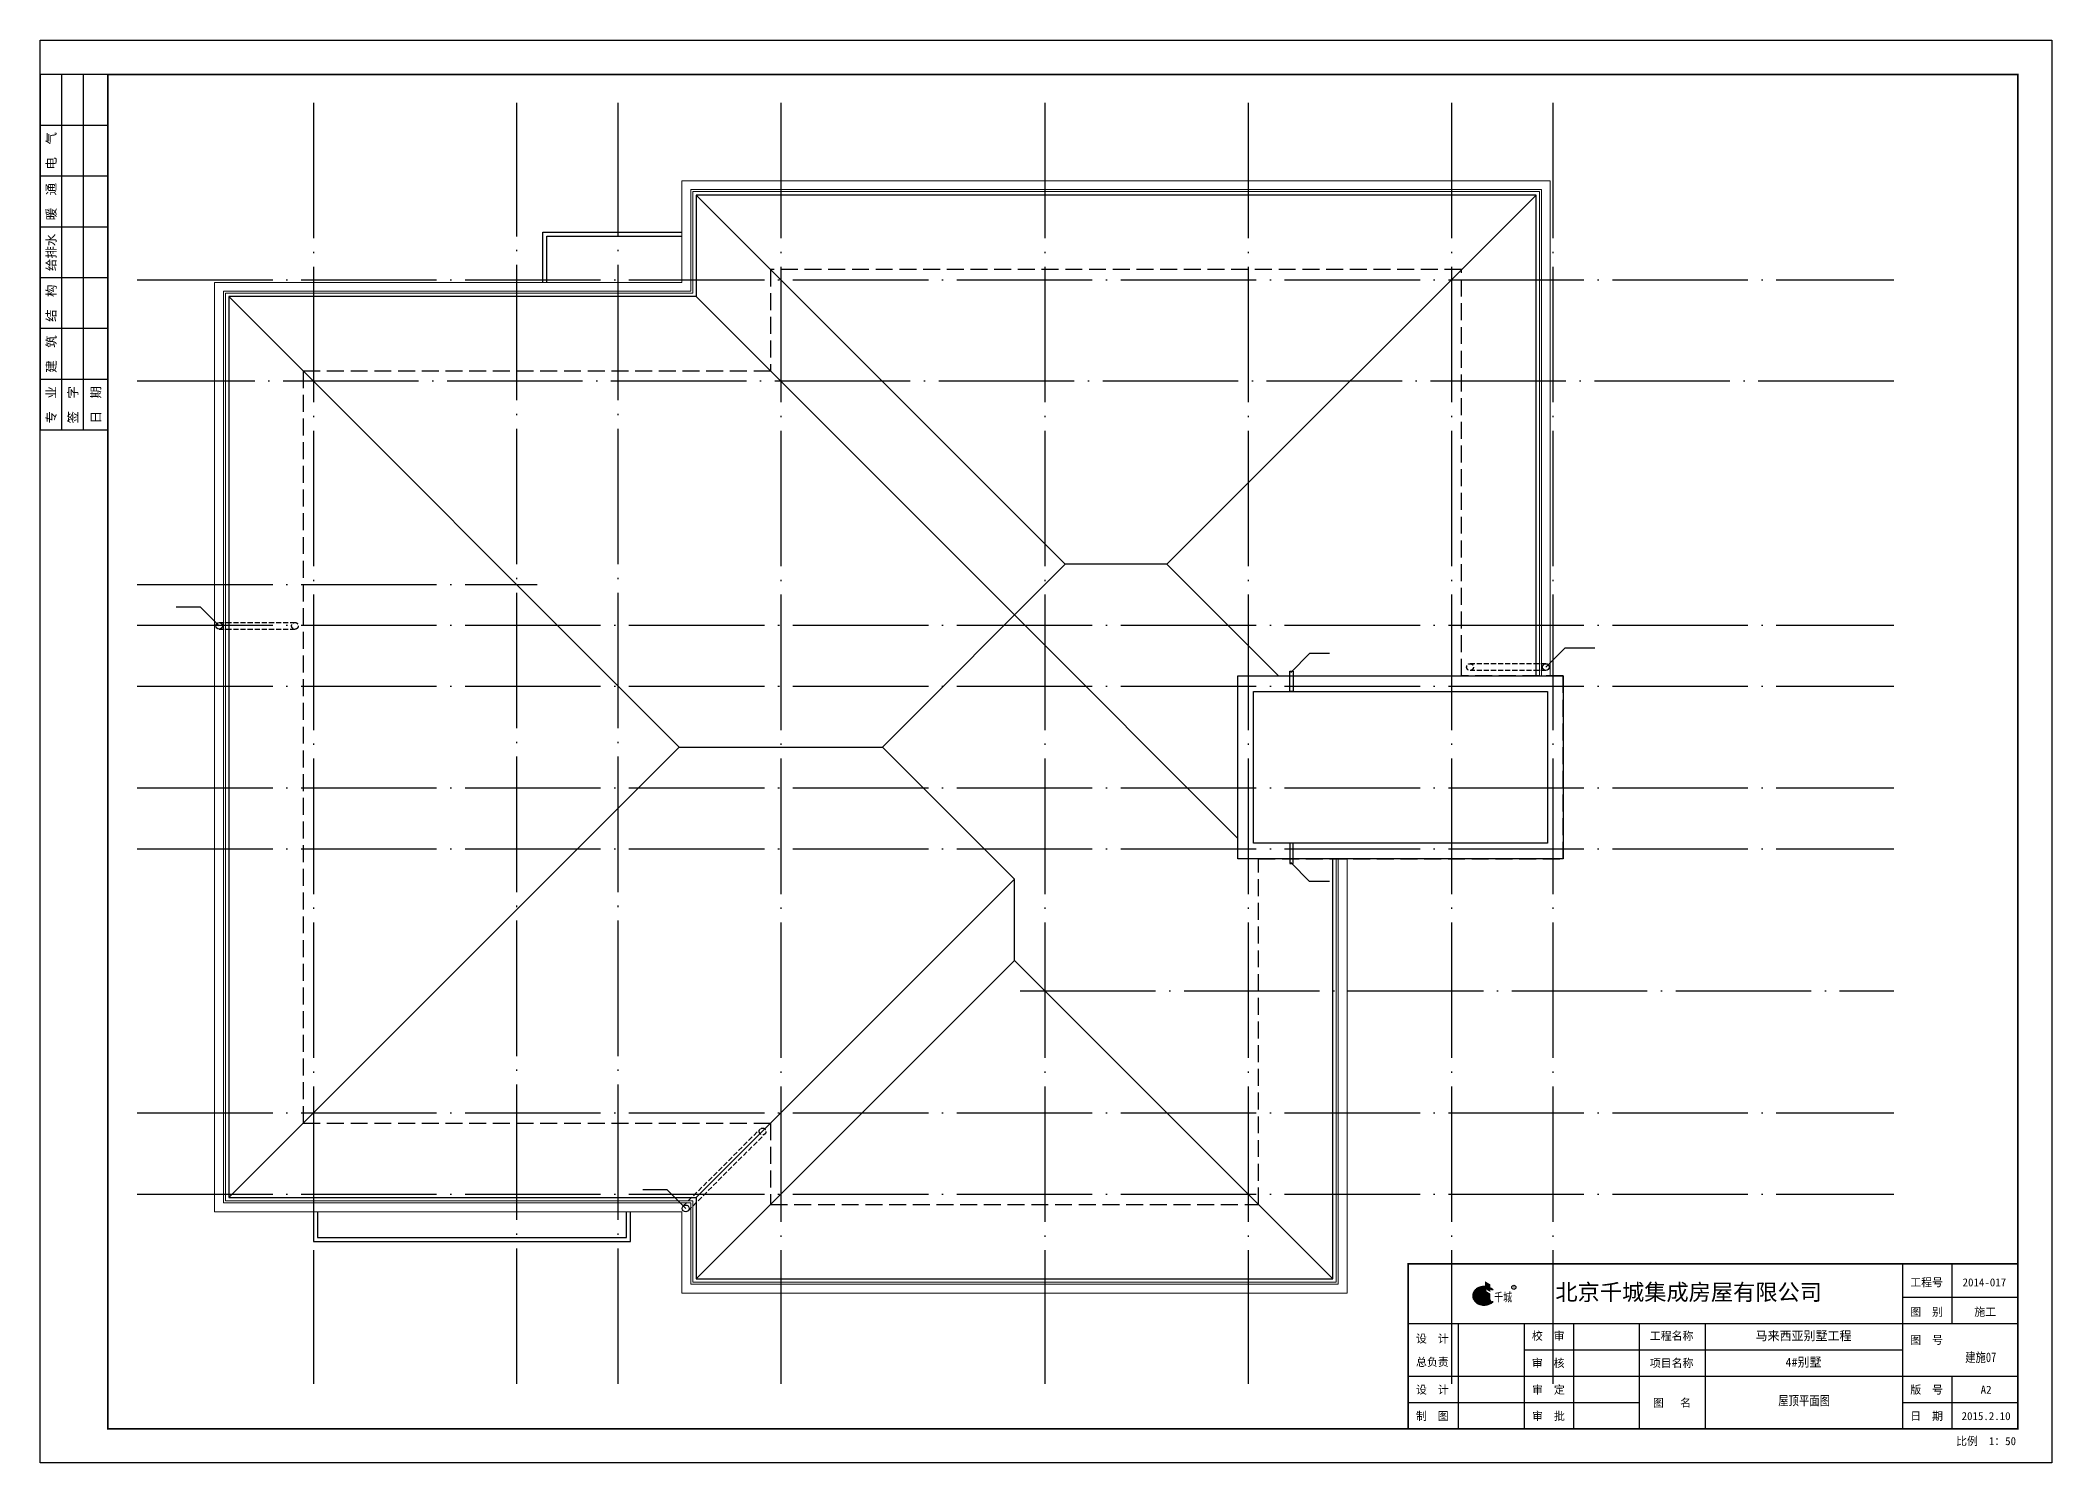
# Model space of a CAD drawing. Extents: x 278352 to 354603, y -396067 to -191104.
# Drawn here: x 324621 to 354321, y -264665 to -243665 of the extents above; entities that cross this region are included whole.
import ezdxf
from ezdxf.enums import TextEntityAlignment as Align

# ---------------------------------------------------------------- set-up
doc = ezdxf.new("R2010")
doc.units = 0
doc.header["$LTSCALE"] = 1000
doc.header["$MEASUREMENT"] = 0
doc.linetypes.add('DASH', pattern=[0.35, 0.25, -0.1])
doc.linetypes.add('DOTE', pattern=[2.42, 2, -0.2, 0.02, -0.2])
for name, color, linetype in [('AXIS', 3, 'Continuous'), ('DOTE', 1, 'DOTE'), ('lg', 5, 'Continuous'), ('PUB_TEXT', 7, 'Continuous'), ('PUB_TITLE', 4, 'Continuous'), ('ysg', 4, 'Continuous'), ('图框', 4, 'Continuous')]:
    doc.layers.add(name, color=color, linetype=linetype)
doc.layers.add('辅助件', color=4, linetype='Continuous', lineweight=5)
doc.styles.add('-宋体', font='', dxfattribs={"width": 0.8})
doc.styles.add('BS', font='', dxfattribs={"width": 0.9})
doc.styles.add('HZA', font='', dxfattribs={"width": 0.75})
doc.styles.add('ref_title$0$BS', font='', dxfattribs={"width": 0.7})
doc.styles.get("Standard").update_dxf_attribs({"font": 'gbenor.shx', "bigfont": 'gbcbig.shx'})
doc.styles.get('-宋体').set_extended_font_data('SimSun')
doc.styles.get('BS').set_extended_font_data('NSimSun')
doc.styles.get('HZA').set_extended_font_data('SimSun')
doc.styles.get('ref_title$0$BS').set_extended_font_data('SimSun')

# ---------------------------------------------------------------- blocks, each defined once
blk = doc.blocks.new('A2图框')
h = blk.add_hatch(color=30)
h.paths.add_polyline_path([(428.23, 52.65), (426.67, 53.56), (426.67, 51.32), (428.23, 50.41)])
h.paths.add_polyline_path([(428.23, 49.93), (426.67, 50.83), (426.67, 48.59), (428.23, 47.68)])
h = blk.add_hatch(color=7)
edge = h.paths.add_edge_path()
edge.add_ellipse((426.4, 49.28), major_axis=(3.14, 0), ratio=0.791667, start_angle=85.21981, end_angle=314.9985, ccw=False)
edge.add_line((426.67, 51.76), (426.67, 52.02))
edge.add_spline(control_points=[(426.67, 52.02), (426.61, 52.03), (426.55, 52.03), (426.12, 52.04), (425.74, 52), (425.03, 51.82), (424.69, 51.68), (424.08, 51.32), (423.82, 51.1), (423.39, 50.59), (423.22, 50.3), (423.02, 49.7), (422.98, 49.38), (423.04, 48.76), (423.14, 48.45), (423.45, 47.88), (423.67, 47.62), (424.18, 47.18), (424.49, 46.99), (425.15, 46.71), (425.51, 46.62), (426.25, 46.52), (426.63, 46.53), (427.36, 46.63), (427.72, 46.73), (428.38, 47.03), (428.68, 47.22), (428.96, 47.47), (428.99, 47.5), (429.02, 47.53)], knot_values=[1.492545, 1.492545, 1.492545, 1.492545, 1.545237, 1.545237, 1.879697, 1.879697, 2.214157, 2.214157, 2.548617, 2.548617, 2.883077, 2.883077, 3.217537, 3.217537, 3.551997, 3.551997, 3.886457, 3.886457, 4.220917, 4.220917, 4.555377, 4.555377, 4.889837, 4.889837, 5.224297, 5.224297, 5.558757, 5.558757, 5.599521, 5.599521, 5.599521, 5.599521], degree=3, periodic=0)
edge.add_line((429.02, 47.53), (428.62, 47.53))
h = blk.add_hatch(color=5)
h.paths.add_polyline_path([(426.14, 50.91), (426.14, 51.21), (424.57, 50.31), (424.57, 50.01)])
h.paths.add_polyline_path([(426.14, 50.46), (424.57, 49.55), (424.57, 47.68), (426.14, 48.59)])
h = blk.add_hatch(color=7)
edge = h.paths.add_edge_path()
edge.add_ellipse((426.4, 49.28), major_axis=(-3.14, 0), ratio=0.791667, start_angle=224.99865, end_angle=234.31467, ccw=False)
edge.add_line((428.62, 51.04), (429.02, 51.04))
edge.add_spline(control_points=[(429.02, 51.04), (428.88, 51.18), (428.72, 51.3), (428.45, 51.48), (428.35, 51.54), (428.23, 51.6)], knot_values=[0.683649, 0.683649, 0.683649, 0.683649, 0.876316, 0.876316, 0.994174, 0.994174, 0.994174, 0.994174], degree=3, periodic=0)
edge.add_line((428.23, 51.6), (428.23, 51.3))
for p, q in [((20, 409.85), (0, 409.85)), ((0, 409.85), (0, 304.85)), ((6.4, 304.85), (6.4, 409.85)), ((12.8, 304.85), (12.8, 409.85)), ((20, 394.85), (0, 394.85)), ((20, 379.85), (0, 379.85)), ((20, 364.85), (0, 364.85)), ((20, 349.85), (0, 349.85)), ((20, 334.85), (0, 334.85)), ((20, 319.85), (0, 319.85)), ((20, 304.85), (0, 304.85)), ((549.93, 58.7), (549.93, 10.05)), ((564.51, 58.7), (564.51, 41.15)), ((564.51, 58.7), (564.51, 41.15)), ((429.02, 47.53), (428.62, 47.53)), ((549.93, 48.93), (583.95, 48.93)), ((403.95, 41.15), (583.95, 41.15)), ((418.72, 41.15), (418.72, 10.05)), ((438.16, 41.15), (438.16, 10.05)), ((452.74, 41.15), (452.74, 10.05)), ((472.18, 41.15), (472.18, 10.05)), ((491.62, 41.15), (491.62, 10.05)), ((438.16, 33.37), (549.93, 33.37)), ((403.95, 25.6), (583.95, 25.6)), ((564.51, 25.6), (564.51, 10.05)), ((403.95, 17.82), (472.18, 17.82)), ((549.93, 17.82), (583.95, 17.82))]:
    blk.add_line(p, q)
at = {"color": 7}
blk.add_line((429.02, 51.04), (428.62, 51.04), dxfattribs=at)
blk.add_lwpolyline([(0, 420), (594, 420), (594, 0), (0, 0)], close=True)
at = {"const_width": 0.5}
for points in [[(583.95, 409.85), (20, 409.85), (20, 10.05), (583.95, 10.05), (583.95, 409.85)], [(583.95, 58.7), (403.95, 58.7), (403.95, 10.05)]]:
    blk.add_lwpolyline(points, dxfattribs=at)
blk.add_ellipse((426.4, 49.28), major_axis=(3.14, 0), ratio=0.791667, start_param=1.487366, end_param=5.497761)
at = {"color": 30}
blk.add_ellipse((426.4, 49.28), major_axis=(-3.14, 0), ratio=0.791667, start_param=3.926967, end_param=4.089562, dxfattribs=at)
at = {"color": 0, "lineweight": -3}
blk.add_ellipse((435.15, 51.78), major_axis=(-0.622, 0.001), ratio=1, start_param=3.142848, end_param=9.426033, dxfattribs=at)
blk.add_open_spline([(426.67, 52.02), (426.61, 52.03), (426.55, 52.03), (426.12, 52.04), (425.74, 52), (425.03, 51.82), (424.69, 51.68), (424.08, 51.32), (423.82, 51.1), (423.39, 50.59), (423.22, 50.3), (423.02, 49.7), (422.98, 49.38), (423.04, 48.76), (423.14, 48.45), (423.45, 47.88), (423.67, 47.62), (424.18, 47.18), (424.49, 46.99), (425.15, 46.71), (425.51, 46.62), (426.25, 46.52), (426.63, 46.53), (427.36, 46.63), (427.72, 46.73), (428.38, 47.03), (428.68, 47.22), (428.96, 47.47), (428.99, 47.5), (429.02, 47.53)], degree=3, knots=[1.492545, 1.492545, 1.492545, 1.492545, 1.545237, 1.545237, 1.879697, 1.879697, 2.214157, 2.214157, 2.548617, 2.548617, 2.883077, 2.883077, 3.217537, 3.217537, 3.551997, 3.551997, 3.886457, 3.886457, 4.220917, 4.220917, 4.555377, 4.555377, 4.889837, 4.889837, 5.224297, 5.224297, 5.558757, 5.558757, 5.599521, 5.599521, 5.599521, 5.599521])
at = {"color": 7}
blk.add_open_spline([(429.02, 51.04), (428.88, 51.18), (428.72, 51.3), (428.45, 51.48), (428.35, 51.54), (428.23, 51.6)], degree=3, knots=[0.6836492, 0.6836492, 0.6836492, 0.6836492, 0.8763165, 0.8763165, 0.9941736, 0.9941736, 0.9941736, 0.9941736], dxfattribs=at)
at = {"style": 'BS'}
for s, p in [('电  气', (3.2, 387.35)), ('暖  通', (3.2, 372.35)), ('给排水', (3.2, 357.35)), ('结  构', (3.2, 342.35)), ('建  筑', (3.2, 327.35)), ('专  业', (3.2, 312.35)), ('签  字', (9.6, 312.35)), ('日  期', (16.4, 312.35))]:
    blk.add_text(s, height=2.7, rotation=90, dxfattribs=at).set_placement(p, align=Align.MIDDLE)
at = {"color": 0, "lineweight": -3, "style": 'HZA', "width": 0.75}
blk.add_text('千城', height=2.535, dxfattribs=at).set_placement((429.33, 47.61))
at = {"color": 0, "lineweight": -3}
blk.add_text('R', height=0.684, dxfattribs=at).set_placement((434.85, 51.47))
at = {"color": 0, "lineweight": -3, "insert": (447.42, 52.78), "char_height": 4.8092, "attachment_point": 1}
blk.add_mtext_dynamic_manual_height_columns('{\\fYouYuan|b1|i0|c134|p49;北京千城集成房屋有限公司}', width=4162.4171, gutter_width=1750, heights=[0], dxfattribs=at)
at = {"layer": 'PUB_TITLE', "color": 0, "style": 'ref_title$0$BS'}
for s, p in [('工程号', (552.22, 52.08)), ('图  别', (552.22, 43.38)), ('设  计', (406.25, 35.45)), ('校  审', (440.47, 36.27)), ('工程名称', (475.3, 36.27)), ('图  号', (552.22, 35.07)), ('总负责', (406.25, 28.54)), ('审  核', (440.47, 28.24)), ('项目名称', (475.3, 28.24)), ('设  计', (406.25, 20.38)), ('审  定', (440.56, 20.38)), ('图   名', (476.23, 16.51)), ('版  号', (552.22, 20.38)), ('制  图', (406.25, 12.6)), ('审  批', (440.56, 12.6)), ('日  期', (552.22, 12.6))]:
    blk.add_text(s, height=2.362, dxfattribs=at).set_placement(p)
for s, height, p in [('2014-017', 2.362, (574.1, 52.08)), ('施工', 2.362, (574.36, 43.38)), ('马来西亚别墅工程', 2.599, (520.7, 36.17)), ('4#别墅', 2.599, (520.7, 28.39)), ('A2', 2.362, (574.61, 20.38)), ('2015.2.10', 2.362, (574.61, 12.6)), ('比例  1：50', 2.362, (574.61, 5.2))]:
    blk.add_text(s, height=height, dxfattribs=at).set_placement(p, align=Align.CENTER)

msp = doc.modelspace()

# ---------------------------------------------------------------- linework, layer by layer
at = {"layer": 'DOTE'}
for p, q in [((328656, -244589), (328656, -263501)), ((331656, -263501), (331656, -244589)), ((333156, -263501), (333156, -244589)), ((335556, -244589), (335556, -263501)), ((339456, -244589), (339456, -263501)), ((342456, -244589), (342456, -263501)), ((345456, -244589), (345456, -263501)), ((346956, -244589), (346956, -263501)), ((326054, -247200), (351988, -247200)), ((351988, -248700), (326054, -248700)), ((326054, -251700), (331957, -251700)), ((326054, -252300), (351988, -252300)), ((326054, -253200), (351988, -253200)), ((326054, -254700), (351988, -254700)), ((326054, -255600), (351988, -255600)), ((339089, -257700), (351988, -257700)), ((326054, -259500), (351988, -259500)), ((326054, -260700), (351988, -260700))]:
    msp.add_line(p, q, dxfattribs=at)
at = {"layer": 'lg'}
for p, q in [((334306, -245950), (339756, -251400)), ((346706, -245950), (334306, -245950)), ((334306, -245950), (334306, -247450)), ((346706, -245950), (341256, -251400)), ((346706, -253049), (346706, -245950)), ((327406, -247450), (334056, -254100)), ((334306, -247450), (327406, -247450)), ((327406, -247450), (327406, -260750)), ((334306, -247450), (339006, -252150)), ((339756, -251400), (337056, -254100)), ((341256, -251400), (339756, -251400)), ((342905, -253049), (341256, -251400)), ((342305, -255449), (339006, -252150)), ((327406, -260750), (334056, -254100)), ((334056, -254100), (337056, -254100)), ((339006, -256050), (337056, -254100)), ((343706, -261950), (343706, -255751)), ((334306, -260750), (339006, -256050)), ((339006, -257250), (339006, -256050)), ((334306, -261950), (339006, -257250)), ((343706, -261950), (339006, -257250)), ((327406, -260750), (334306, -260750)), ((334306, -260750), (334306, -261950)), ((334306, -261950), (343706, -261950))]:
    msp.add_line(p, q, dxfattribs=at)
for points in [[(332041, -247240), (332041, -246500), (334096, -246500)], [(332101, -247240), (332101, -246560), (334096, -246560)], [(328656, -260960), (328656, -261400), (333336, -261400), (333336, -260960)], [(328716, -260960), (328716, -261340), (333276, -261340), (333276, -260960)]]:
    msp.add_lwpolyline(points, dxfattribs=at)
at = {"layer": 'lg', "linetype": 'DASH'}
msp.add_lwpolyline([(328505, -259651), (335405, -259651), (335405, -260851), (342607, -260851), (342607, -255751), (347107, -255751), (347107, -253049), (345607, -253049), (345607, -247049), (335405, -247049), (335405, -248549), (328505, -248549)], close=True, dxfattribs=at)
at = {"layer": 'lg'}
for points in [[(342305, -255751), (342305, -253049), (347107, -253049), (347107, -255751)], [(342536, -255520), (342536, -253280), (346876, -253280), (346876, -255520)]]:
    msp.add_lwpolyline(points, close=True, dxfattribs=at)
at = {"layer": 'PUB_TEXT'}
for points in [[(326627, -252030), (326984, -252030), (327263, -252310)], [(343659, -252718), (343364, -252718), (343085, -252998)], [(347576, -252639), (347130, -252639), (346851, -252919)], [(343659, -256082), (343364, -256082), (343085, -255802)], [(333517, -260632), (333873, -260632), (334152, -260912)]]:
    msp.add_lwpolyline(points, dxfattribs=at)
at = {"layer": 'ysg', "linetype": 'DASH', "ltscale": 0.3}
for p, q in [((327263, -252260), (328382, -252260)), ((327263, -252360), (328382, -252360)), ((346851, -252869), (345732, -252869)), ((346851, -252969), (345732, -252969)), ((334116, -260874), (335251, -259738)), ((334186, -260945), (335322, -259809))]:
    msp.add_line(p, q, dxfattribs=at)
at = {"layer": 'ysg'}
for points in [[(343069, -253280), (343069, -252980), (343119, -252980), (343119, -253280)], [(343069, -255520), (343069, -255820), (343119, -255820), (343119, -255520)]]:
    msp.add_lwpolyline(points, close=True, dxfattribs=at)
for centre in [(327263, -252310), (346851, -252919), (334151, -260910)]:
    msp.add_circle(centre, 50, dxfattribs=at)
at = {"layer": 'ysg', "linetype": 'DASH', "ltscale": 0.3}
for centre in [(328382, -252310), (345732, -252919), (335287, -259774)]:
    msp.add_circle(centre, 50, dxfattribs=at)
at = {"layer": '辅助件'}
for p, q in [((334096, -247240), (334096, -245740)), ((334096, -245740), (346916, -245740)), ((334226, -247370), (334226, -245870)), ((334226, -245870), (346786, -245870)), ((334256, -247400), (334256, -245900)), ((334256, -245900), (346756, -245900)), ((346756, -245900), (346756, -253049)), ((346786, -245870), (346786, -253049)), ((346916, -245740), (346916, -253049)), ((327196, -247240), (334096, -247240)), ((327196, -260960), (327196, -247240)), ((327326, -247370), (334226, -247370)), ((327326, -260830), (327326, -247370)), ((327356, -247400), (334256, -247400)), ((327356, -260800), (327356, -247400)), ((343756, -255751), (343756, -262000)), ((343786, -255751), (343786, -262030)), ((343916, -255751), (343916, -262160)), ((334096, -260960), (327196, -260960)), ((334226, -260830), (327326, -260830)), ((334256, -260800), (327356, -260800)), ((334096, -262160), (334096, -260960)), ((334226, -262030), (334226, -260830)), ((334256, -262000), (334256, -260800)), ((343916, -262160), (334096, -262160)), ((343786, -262030), (334226, -262030)), ((343756, -262000), (334256, -262000))]:
    msp.add_line(p, q, dxfattribs=at)

# ---------------------------------------------------------------- block references
at = {"layer": '图框', "xscale": 50, "yscale": 50, "zscale": 50}
msp.add_blockref('A2图框', (324621, -264665), dxfattribs=at)

# ---------------------------------------------------------------- texts
at = {"layer": 'AXIS', "style": '-宋体', "width": 0.8}
for s, p in [('建施07', (353272, -263108)), ('屋顶平面图', (350665, -263747))]:
    msp.add_text(s, height=140, dxfattribs=at).set_placement(p, align=Align.MIDDLE_CENTER)

doc.saveas('drawing.dxf')
